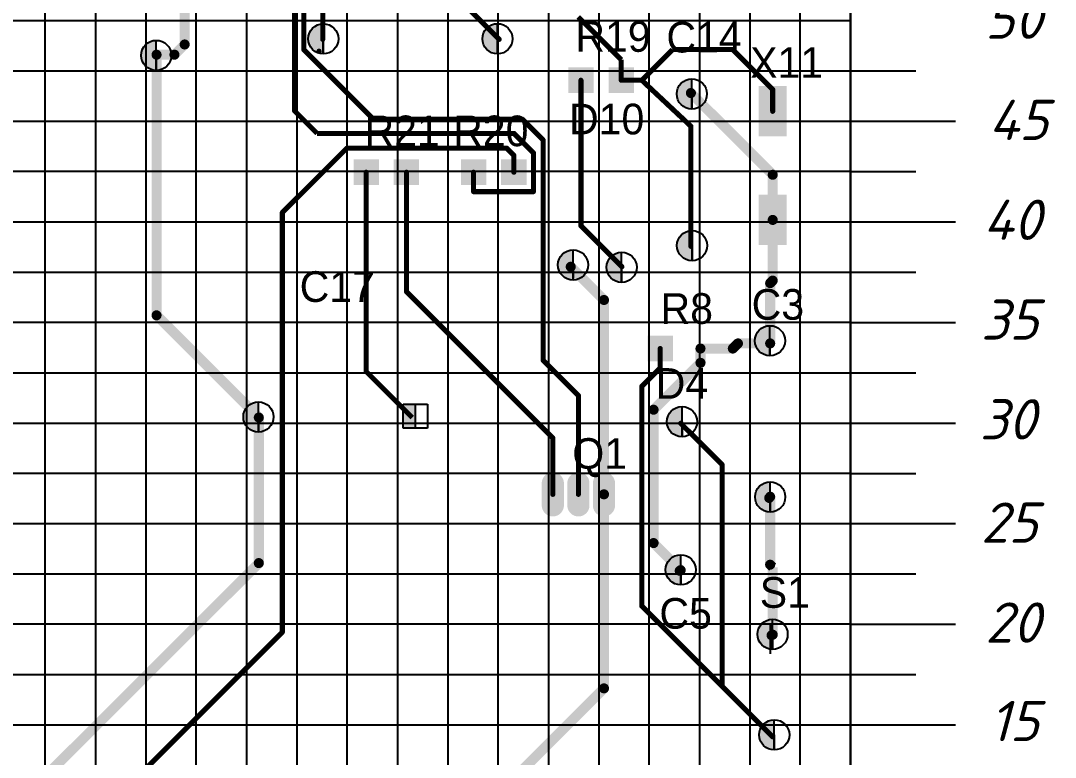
# Model space of a CAD drawing. Header units: millimetres. Extents: x 40 to 3761, y -469 to 920.
# Drawn here: x 2220.8 to 2323.5, y 51.7 to 124.9 of the extents above; entities that cross this region are included whole.
import ezdxf

# ---------------------------------------------------------------- set-up
doc = ezdxf.new("R2010")
doc.units = ezdxf.units.MM
for name, color, linetype in [('PDF _Текст', 7, 'Continuous'), ('TopLayer', 1, 'Continuous'), ('TopOverlay', 2, 'Continuous'), ('Слой1', 7, 'Continuous')]:
    doc.layers.add(name, color=color, linetype=linetype)
doc.styles.add('PDF ISOCPEUR Italic', font='isocpeui.ttf')

# ---------------------------------------------------------------- blocks, each defined once
blk = doc.blocks.new('*U127')
blk.add_line((0, 1.97), (0, -1.97))
blk = doc.blocks.new('*U128')
at = {"color": 0, "linetype": 'ByBlock', "lineweight": -2, "transparency": 16777216}
for p in [(160, 0), (170, 0), (180, 0), (190, 0), (200, 0), (210, 0), (220, 0)]:
    blk.add_blockref('*U127', p, dxfattribs=at)
blk = doc.blocks.new('*U123')
blk.add_line((3.25, 0), (-3.25, 0))
blk = doc.blocks.new('*U124')
at = {"color": 0, "linetype": 'ByBlock', "lineweight": -2, "transparency": 16777216}
for p in [(0, -155), (0, -160), (0, -165), (0, -170), (0, -175), (0, -180), (0, -185), (0, -190), (0, -195), (0, -200), (0, -205), (0, -210), (0, -215), (0, -220)]:
    blk.add_blockref('*U123', p, dxfattribs=at)
blk = doc.blocks.new('*U129')
for p, q in [((5, 152.5), (5, -152.5)), ((-5, 147.5), (-5, -152.5)), ((0.01, -152.5), (0.01, 147.5))]:
    blk.add_line(p, q)
blk = doc.blocks.new('*U130')
at = {"color": 0, "linetype": 'ByBlock', "lineweight": -2, "transparency": 16777216}
for p in [(15, 0), (30, 0), (45, 0), (60, 0), (75, 0), (90, 0)]:
    blk.add_blockref('*U129', p, dxfattribs=at)
blk = doc.blocks.new('*U131')
for p, q in [((50, 5), (-50, 5)), ((-50, 0), (50, 0)), ((-50, -5), (50, -5))]:
    blk.add_line(p, q)
blk = doc.blocks.new('*U132')
at = {"color": 0, "linetype": 'ByBlock', "lineweight": -2, "transparency": 16777216}
for p in [(0, 90), (0, 75), (0, 60), (0, 45), (0, 30)]:
    blk.add_blockref('*U131', p, dxfattribs=at)

msp = doc.modelspace()

# ---------------------------------------------------------------- hatches: boundary and pattern name
h = msp.add_hatch(color=256)
h.dxf.hatch_style = 1
h.paths.add_polyline_path([(2250.816, 124.583, 0.4142136), (2249.316, 123.083, 0.4142136), (2250.816, 121.583), (2250.816, 123.083)])
h = msp.add_hatch(color=256)
h.dxf.hatch_style = 1
h.paths.add_polyline_path([(2268.123, 124.59, 0.4142136), (2266.623, 123.09, 0.4142136), (2268.123, 121.59), (2268.123, 123.09)])
h = msp.add_hatch(color=256)
h.dxf.hatch_style = 1
h.paths.add_polyline_path([(2234.224, 122.935, 0.4142136), (2232.724, 121.435, 0.4142136), (2234.224, 119.935), (2234.224, 121.435)])
h = msp.add_hatch(color=256)
h.dxf.hatch_style = 1
h.paths.add_polyline_path([(2287.431, 119.107, 0.4142136), (2285.931, 117.607, 0.4142136), (2287.431, 116.107), (2287.431, 117.607)])
h = msp.add_hatch(color=256)
h.dxf.hatch_style = 1
h.paths.add_polyline_path([(2287.452, 104.029, 0.4142136), (2285.952, 102.529, 0.4142136), (2287.452, 101.029), (2287.452, 102.529)])
h = msp.add_hatch(color=256)
h.dxf.hatch_style = 1
h.paths.add_polyline_path([(2275.634, 102.107, 0.4142136), (2274.134, 100.607, 0.4142136), (2275.634, 99.107), (2275.634, 100.607)])
h = msp.add_hatch(color=256)
h.dxf.hatch_style = 1
h.paths.add_polyline_path([(2280.458, 101.876, 0.4142136), (2278.958, 100.376, 0.4142136), (2280.458, 98.876), (2280.458, 100.376)])
h = msp.add_hatch(color=256)
h.dxf.hatch_style = 1
h.paths.add_polyline_path([(2295.194, 94.57, 0.4142136), (2293.694, 93.07, 0.4142136), (2295.194, 91.57), (2295.194, 93.07)])
h = msp.add_hatch(color=256)
h.dxf.hatch_style = 1
h.paths.add_polyline_path([(2244.377, 86.999, 0.4142136), (2242.877, 85.499, 0.4142136), (2244.377, 83.999), (2244.377, 85.499)])
h = msp.add_hatch(color=256)
h.dxf.hatch_style = 1
h.paths.add_polyline_path([(2258.761, 84.369), (2259.949, 84.369), (2259.949, 86.769), (2258.761, 86.769)])
h = msp.add_hatch(color=256)
h.dxf.hatch_style = 1
h.paths.add_polyline_path([(2286.456, 86.518, 0.4142136), (2284.956, 85.018, 0.4142136), (2286.456, 83.518), (2286.456, 85.018)])
h = msp.add_hatch(color=256)
h.dxf.hatch_style = 1
h.paths.add_polyline_path([(2295.216, 79.041, 0.4142136), (2293.716, 77.541, 0.4142136), (2295.216, 76.041), (2295.216, 77.541)])
h = msp.add_hatch(color=256)
h.dxf.hatch_style = 1
h.paths.add_polyline_path([(2286.329, 71.8, 0.4142136), (2284.829, 70.3, 0.4142136), (2286.329, 68.8), (2286.329, 70.3)])
h = msp.add_hatch(color=256)
h.dxf.hatch_style = 1
h.paths.add_polyline_path([(2295.453, 65.39, 0.4142136), (2293.953, 63.89, 0.4142136), (2295.453, 62.39), (2295.453, 63.89)])
h = msp.add_hatch(color=256)
h.dxf.hatch_style = 1
h.paths.add_polyline_path([(2295.619, 55.39, 0.4142136), (2294.119, 53.89, 0.4142136), (2295.619, 52.39), (2295.619, 53.89)])

# ---------------------------------------------------------------- linework, layer by layer
for p, q in [((2303.192, 24.89), (2303.192, 324.89)), ((2303.192, 322.39), (2303.192, 24.89))]:
    msp.add_line(p, q)
at = {"layer": 'TopLayer'}
for points, const_width in [([(2248.884, 122.015), (2248.884, 149.041)], 0.508), ([(2237.048, 122.523), (2237.048, 143.859)], 1), ([(2247.97, 115.919), (2247.97, 144.367)], 0.508), ([(2250.764, 123.031), (2250.764, 131.973)], 0.508), ([(2268.29, 123.031), (2259.4, 131.921)], 0.508), ([(2280.418, 120.999), (2276.151, 125.266)], 0.508), ([(2237.048, 122.523), (2236.032, 121.507)], 1), ([(2234.254, 95.599), (2234.254, 121.507)], 1), ([(2236.032, 121.507), (2234.254, 121.507)], 1), ([(2255.793, 115.106), (2248.884, 122.015)], 0.508), ([(2285.511, 122.015), (2282.463, 118.967)], 0.508), ([(2291.506, 122.015), (2285.511, 122.015)], 0.508), ([(2295.468, 118.053), (2291.506, 122.015)], 0.508), ([(2280.418, 118.967), (2280.418, 120.999)], 0.508), ([(2276.418, 104.489), (2276.418, 118.967)], 0.508), ([(2282.463, 118.967), (2280.418, 118.967)], 0.508), ([(2287.34, 114.395), (2282.463, 118.967)], 0.508), ([(2295.468, 115.881), (2295.468, 118.053)], 0.508), ([(2295.468, 109.569), (2287.34, 117.697)], 1), ([(2250.205, 113.684), (2247.97, 115.919)], 0.508), ([(2270.576, 115.106), (2255.793, 115.106)], 0.508), ([(2272.659, 113.024), (2270.576, 115.106)], 0.508), ([(2287.34, 102.457), (2287.34, 114.395)], 0.508), ([(2269.763, 113.684), (2250.205, 113.684)], 0.508), ([(2271.694, 111.754), (2269.763, 113.684)], 0.508), ([(2272.659, 91.129), (2272.659, 113.024)], 0.508), ([(2253.152, 112.211), (2246.751, 105.81)], 0.508), ([(2269.052, 112.211), (2253.152, 112.211)], 0.508), ([(2269.75, 111.513), (2269.052, 112.211)], 0.508), ([(2269.75, 109.823), (2269.75, 111.513)], 0.508), ([(2271.694, 107.893), (2271.694, 111.754)], 0.508), ([(2255.082, 90.011), (2255.082, 109.823)], 0.508), ([(2259.082, 97.949), (2259.082, 109.823)], 0.508), ([(2265.75, 107.893), (2265.75, 109.823)], 0.508), ([(2295.468, 105.081), (2295.468, 109.569)], 1), ([(2271.694, 107.893), (2265.75, 107.893)], 0.508), ([(2246.751, 64.103), (2246.751, 105.81)], 0.508), ([(2295.468, 99.054), (2295.468, 105.081)], 1), ([(2280.482, 100.425), (2276.418, 104.489)], 0.508), ([(2278.704, 97.123), (2275.402, 100.425)], 1), ([(2295.468, 99.054), (2295.214, 98.8)], 1), ([(2295.214, 92.805), (2295.214, 98.8)], 1), ([(2273.624, 83.407), (2259.082, 97.949)], 0.508), ([(2278.704, 77.803), (2278.704, 97.123)], 1), ([(2244.414, 85.439), (2234.254, 95.599)], 1), ([(2284.292, 90.367), (2284.292, 92.297)], 0.508), ([(2288.292, 90.875), (2288.292, 92.297)], 1), ([(2291.506, 92.297), (2288.292, 92.297)], 1), ([(2292.014, 92.805), (2291.506, 92.297)], 1), ([(2295.214, 92.805), (2292.014, 92.805)], 1), ([(2276.164, 87.624), (2272.659, 91.129)], 0.508), ([(2284.292, 90.367), (2282.463, 88.538)], 0.508), ([(2288.292, 90.875), (2283.632, 86.214)], 1), ([(2259.654, 85.439), (2255.082, 90.011)], 0.508), ([(2282.463, 66.694), (2282.463, 88.538)], 0.508), ([(2276.164, 77.803), (2276.164, 87.624)], 0.508), ([(2283.632, 72.958), (2283.632, 86.214)], 1), ([(2244.414, 70.967), (2244.414, 85.439)], 1), ([(2290.439, 80.75), (2286.324, 84.865)], 0.508), ([(2273.624, 77.803), (2273.624, 83.407)], 0.508), ([(2290.439, 58.718), (2290.439, 80.75)], 0.508), ([(2273.624, 78.903), (2273.624, 76.703)], 2.2), ([(2276.164, 78.903), (2276.164, 76.703)], 2.2), ([(2278.704, 78.903), (2278.704, 76.703)], 2.2), ([(2278.704, 58.515), (2278.704, 77.803)], 1), ([(2295.214, 70.809), (2295.214, 77.565)], 1), ([(2286.324, 70.265), (2283.632, 72.958)], 1), ([(2244.414, 70.967), (2210.378, 36.931)], 1), ([(2295.468, 70.555), (2295.214, 70.809)], 1), ([(2295.468, 63.849), (2295.468, 70.555)], 1), ([(2290.439, 58.718), (2282.463, 66.694)], 0.508), ([(2246.751, 64.103), (2216.322, 33.674)], 0.508), ([(2278.704, 58.515), (2266.766, 46.577)], 1), ([(2295.468, 53.689), (2290.439, 58.718)], 0.508)]:
    msp.add_lwpolyline(points, dxfattribs=dict(at, const_width=const_width))
for points, const_width in [([(2237.298, 122.523, -1), (2236.798, 122.523, -1)], 0.5), ([(2237.298, 122.523, -1), (2236.798, 122.523, -1)], 0.5), ([(2250.891, 123.031, -1), (2250.637, 123.031, -1)], 0.254), ([(2268.417, 123.031, -1), (2268.163, 123.031, -1)], 0.254), ([(2234.504, 121.507, -1), (2234.004, 121.507, -1)], 0.5), ([(2234.504, 121.507, -1), (2234.004, 121.507, -1)], 0.5), ([(2236.282, 121.507, -1), (2235.782, 121.507, -1)], 0.5), ([(2236.282, 121.507, -1), (2235.782, 121.507, -1)], 0.5), ([(2249.011, 122.015, -1), (2248.757, 122.015, -1)], 0.254), ([(2249.011, 122.015, -1), (2248.757, 122.015, -1)], 0.254), ([(2250.523, 121.854, -1), (2250.269, 121.854, -1)], 0.254), ([(2250.523, 121.854, -1), (2250.269, 121.854, -1)], 0.254), ([(2291.633, 122.015, -1), (2291.379, 122.015, -1)], 0.254), ([(2291.633, 122.015, -1), (2291.379, 122.015, -1)], 0.254), ([(2276.545, 118.967, -1), (2276.291, 118.967, -1)], 0.254), ([(2280.545, 118.967, -1), (2280.291, 118.967, -1)], 0.254), ([(2280.545, 118.967, -1), (2280.291, 118.967, -1)], 0.254), ([(2282.59, 118.967, -1), (2282.336, 118.967, -1)], 0.254), ([(2282.59, 118.967, -1), (2282.336, 118.967, -1)], 0.254), ([(2282.59, 118.967, -1), (2282.336, 118.967, -1)], 0.254), ([(2295.595, 118.053, -1), (2295.341, 118.053, -1)], 0.254), ([(2295.595, 118.053, -1), (2295.341, 118.053, -1)], 0.254), ([(2287.59, 117.697, -1), (2287.09, 117.697, -1)], 0.5), ([(2248.097, 115.919, -1), (2247.843, 115.919, -1)], 0.254), ([(2248.097, 115.919, -1), (2247.843, 115.919, -1)], 0.254), ([(2255.92, 115.106, -1), (2255.666, 115.106, -1)], 0.254), ([(2255.92, 115.106, -1), (2255.666, 115.106, -1)], 0.254), ([(2270.703, 115.106, -1), (2270.449, 115.106, -1)], 0.254), ([(2270.703, 115.106, -1), (2270.449, 115.106, -1)], 0.254), ([(2295.595, 115.881, -1), (2295.341, 115.881, -1)], 0.254), ([(2287.467, 114.395, -1), (2287.213, 114.395, -1)], 0.254), ([(2287.467, 114.395, -1), (2287.213, 114.395, -1)], 0.254), ([(2269.89, 113.684, -1), (2269.636, 113.684, -1)], 0.254), ([(2269.89, 113.684, -1), (2269.636, 113.684, -1)], 0.254), ([(2272.786, 113.024, -1), (2272.532, 113.024, -1)], 0.254), ([(2272.786, 113.024, -1), (2272.532, 113.024, -1)], 0.254), ([(2253.279, 112.211, -1), (2253.025, 112.211, -1)], 0.254), ([(2253.279, 112.211, -1), (2253.025, 112.211, -1)], 0.254), ([(2269.179, 112.211, -1), (2268.925, 112.211, -1)], 0.254), ([(2269.179, 112.211, -1), (2268.925, 112.211, -1)], 0.254), ([(2269.877, 111.513, -1), (2269.623, 111.513, -1)], 0.254), ([(2269.877, 111.513, -1), (2269.623, 111.513, -1)], 0.254), ([(2271.821, 111.754, -1), (2271.567, 111.754, -1)], 0.254), ([(2271.821, 111.754, -1), (2271.567, 111.754, -1)], 0.254), ([(2255.209, 109.823, -1), (2254.955, 109.823, -1)], 0.254), ([(2259.209, 109.823, -1), (2258.955, 109.823, -1)], 0.254), ([(2265.877, 109.823, -1), (2265.623, 109.823, -1)], 0.254), ([(2269.877, 109.823, -1), (2269.623, 109.823, -1)], 0.254), ([(2295.718, 109.569, -1), (2295.218, 109.569, -1)], 0.5), ([(2295.718, 109.569, -1), (2295.218, 109.569, -1)], 0.5), ([(2265.877, 107.893, -1), (2265.623, 107.893, -1)], 0.254), ([(2265.877, 107.893, -1), (2265.623, 107.893, -1)], 0.254), ([(2271.821, 107.893, -1), (2271.567, 107.893, -1)], 0.254), ([(2271.821, 107.893, -1), (2271.567, 107.893, -1)], 0.254), ([(2246.878, 105.81, -1), (2246.624, 105.81, -1)], 0.254), ([(2246.878, 105.81, -1), (2246.624, 105.81, -1)], 0.254), ([(2295.718, 105.081, -1), (2295.218, 105.081, -1)], 0.5), ([(2295.718, 105.081, -1), (2295.218, 105.081, -1)], 0.5), ([(2276.545, 104.489, -1), (2276.291, 104.489, -1)], 0.254), ([(2276.545, 104.489, -1), (2276.291, 104.489, -1)], 0.254), ([(2287.467, 102.457, -1), (2287.213, 102.457, -1)], 0.254), ([(2275.652, 100.425, -1), (2275.152, 100.425, -1)], 0.5), ([(2280.609, 100.425, -1), (2280.355, 100.425, -1)], 0.254), ([(2295.464, 98.8, -1), (2294.964, 98.8, -1)], 0.5), ([(2295.464, 98.8, -1), (2294.964, 98.8, -1)], 0.5), ([(2295.718, 99.054, -1), (2295.218, 99.054, -1)], 0.5), ([(2295.718, 99.054, -1), (2295.218, 99.054, -1)], 0.5), ([(2259.209, 97.949, -1), (2258.955, 97.949, -1)], 0.254), ([(2259.209, 97.949, -1), (2258.955, 97.949, -1)], 0.254), ([(2278.954, 97.123, -1), (2278.454, 97.123, -1)], 0.5), ([(2278.954, 97.123, -1), (2278.454, 97.123, -1)], 0.5), ([(2234.504, 95.599, -1), (2234.004, 95.599, -1)], 0.5), ([(2234.504, 95.599, -1), (2234.004, 95.599, -1)], 0.5), ([(2284.419, 92.297, -1), (2284.165, 92.297, -1)], 0.254), ([(2288.542, 92.297, -1), (2288.042, 92.297, -1)], 0.5), ([(2288.542, 92.297, -1), (2288.042, 92.297, -1)], 0.5), ([(2291.756, 92.297, -1), (2291.256, 92.297, -1)], 0.5), ([(2291.756, 92.297, -1), (2291.256, 92.297, -1)], 0.5), ([(2292.264, 92.805, -1), (2291.764, 92.805, -1)], 0.5), ([(2292.264, 92.805, -1), (2291.764, 92.805, -1)], 0.5), ([(2295.464, 92.805, -1), (2294.964, 92.805, -1)], 0.5), ([(2295.464, 92.805, -1), (2294.964, 92.805, -1)], 0.5), ([(2272.786, 91.129, -1), (2272.532, 91.129, -1)], 0.254), ([(2272.786, 91.129, -1), (2272.532, 91.129, -1)], 0.254), ([(2284.419, 90.367, -1), (2284.165, 90.367, -1)], 0.254), ([(2284.419, 90.367, -1), (2284.165, 90.367, -1)], 0.254), ([(2288.542, 90.875, -1), (2288.042, 90.875, -1)], 0.5), ([(2288.542, 90.875, -1), (2288.042, 90.875, -1)], 0.5), ([(2255.209, 90.011, -1), (2254.955, 90.011, -1)], 0.254), ([(2255.209, 90.011, -1), (2254.955, 90.011, -1)], 0.254), ([(2282.59, 88.538, -1), (2282.336, 88.538, -1)], 0.254), ([(2282.59, 88.538, -1), (2282.336, 88.538, -1)], 0.254), ([(2276.291, 87.624, -1), (2276.037, 87.624, -1)], 0.254), ([(2276.291, 87.624, -1), (2276.037, 87.624, -1)], 0.254), ([(2283.882, 86.214, -1), (2283.382, 86.214, -1)], 0.5), ([(2283.882, 86.214, -1), (2283.382, 86.214, -1)], 0.5), ([(2244.664, 85.439, -1), (2244.164, 85.439, -1)], 0.5), ([(2244.664, 85.439, -1), (2244.164, 85.439, -1)], 0.5), ([(2286.451, 84.865, -1), (2286.197, 84.865, -1)], 0.254), ([(2273.751, 83.407, -1), (2273.497, 83.407, -1)], 0.254), ([(2273.751, 83.407, -1), (2273.497, 83.407, -1)], 0.254), ([(2290.566, 80.75, -1), (2290.312, 80.75, -1)], 0.254), ([(2290.566, 80.75, -1), (2290.312, 80.75, -1)], 0.254), ([(2274.174, 78.903, -1), (2273.074, 78.903, -1)], 1.1), ([(2276.714, 78.903, -1), (2275.614, 78.903, -1)], 1.1), ([(2279.254, 78.903, -1), (2278.154, 78.903, -1)], 1.1), ([(2278.954, 77.803, -1), (2278.454, 77.803, -1)], 0.5), ([(2278.954, 77.803, -1), (2278.454, 77.803, -1)], 0.5), ([(2274.174, 76.703, -1), (2273.074, 76.703, -1)], 1.1), ([(2273.751, 77.803, -1), (2273.497, 77.803, -1)], 0.254), ([(2276.714, 76.703, -1), (2275.614, 76.703, -1)], 1.1), ([(2276.291, 77.803, -1), (2276.037, 77.803, -1)], 0.254), ([(2279.254, 76.703, -1), (2278.154, 76.703, -1)], 1.1), ([(2295.37, 77.445, -1), (2294.87, 77.445, -1)], 0.5), ([(2295.464, 77.565, -1), (2294.964, 77.565, -1)], 0.5), ([(2283.882, 72.958, -1), (2283.382, 72.958, -1)], 0.5), ([(2283.882, 72.958, -1), (2283.382, 72.958, -1)], 0.5), ([(2244.664, 70.967, -1), (2244.164, 70.967, -1)], 0.5), ([(2244.664, 70.967, -1), (2244.164, 70.967, -1)], 0.5), ([(2295.464, 70.809, -1), (2294.964, 70.809, -1)], 0.5), ([(2295.464, 70.809, -1), (2294.964, 70.809, -1)], 0.5), ([(2286.482, 70.203, -1), (2285.982, 70.203, -1)], 0.5), ([(2286.574, 70.265, -1), (2286.074, 70.265, -1)], 0.5), ([(2282.59, 66.694, -1), (2282.336, 66.694, -1)], 0.254), ([(2282.59, 66.694, -1), (2282.336, 66.694, -1)], 0.254), ([(2246.878, 64.103, -1), (2246.624, 64.103, -1)], 0.254), ([(2246.878, 64.103, -1), (2246.624, 64.103, -1)], 0.254), ([(2295.606, 63.793, -1), (2295.106, 63.793, -1)], 0.5), ([(2295.718, 63.849, -1), (2295.218, 63.849, -1)], 0.5), ([(2278.954, 58.515, -1), (2278.454, 58.515, -1)], 0.5), ([(2278.954, 58.515, -1), (2278.454, 58.515, -1)], 0.5), ([(2290.566, 58.718, -1), (2290.312, 58.718, -1)], 0.254), ([(2290.566, 58.718, -1), (2290.312, 58.718, -1)], 0.254), ([(2290.566, 58.718, -1), (2290.312, 58.718, -1)], 0.254), ([(2295.595, 53.689, -1), (2295.341, 53.689, -1)], 0.254)]:
    msp.add_lwpolyline(points, format="xyb", close=True, dxfattribs=dict(at, const_width=const_width))
for points in [[(2277.678, 117.697), (2275.158, 117.697), (2277.678, 120.237), (2275.158, 120.237)], [(2281.678, 117.697), (2279.158, 117.697), (2281.678, 120.237), (2279.158, 120.237)], [(2294.068, 113.381), (2294.068, 118.381), (2296.868, 113.381), (2296.868, 118.381)], [(2256.342, 108.553), (2253.822, 108.553), (2256.342, 111.093), (2253.822, 111.093)], [(2260.342, 108.553), (2257.822, 108.553), (2260.342, 111.093), (2257.822, 111.093)], [(2267.01, 108.553), (2264.49, 108.553), (2267.01, 111.093), (2264.49, 111.093)], [(2271.01, 108.553), (2268.49, 108.553), (2271.01, 111.093), (2268.49, 111.093)], [(2294.068, 102.581), (2294.068, 107.581), (2296.868, 102.581), (2296.868, 107.581)], [(2285.552, 91.027), (2283.032, 91.027), (2285.552, 93.567), (2283.032, 93.567)]]:
    msp.add_solid(points, dxfattribs=at)
at = {"layer": 'Слой1'}
for p, q in [((2250.816, 121.583), (2250.816, 124.583)), ((2268.123, 121.59), (2268.123, 124.59)), ((2234.224, 119.935), (2234.224, 122.935)), ((2250.816, 123.083), (2250.816, 121.583)), ((2268.123, 123.09), (2268.123, 121.59)), ((2234.224, 121.435), (2234.224, 119.935)), ((2287.431, 116.107), (2287.431, 119.107)), ((2287.431, 117.607), (2287.431, 116.107)), ((2287.452, 101.029), (2287.452, 104.029)), ((2275.634, 99.107), (2275.634, 102.107)), ((2280.458, 98.876), (2280.458, 101.876)), ((2287.452, 102.529), (2287.452, 101.029)), ((2275.634, 100.607), (2275.634, 99.107)), ((2280.458, 100.376), (2280.458, 98.876)), ((2295.194, 91.57), (2295.194, 94.57)), ((2295.194, 93.07), (2295.194, 91.57)), ((2244.377, 83.999), (2244.377, 86.999)), ((2258.761, 84.369), (2258.761, 86.769)), ((2258.761, 86.769), (2261.161, 86.769)), ((2259.949, 86.769), (2259.949, 84.369)), ((2261.161, 86.769), (2261.161, 84.369)), ((2286.456, 83.518), (2286.456, 86.518)), ((2244.377, 85.499), (2244.377, 83.999)), ((2261.161, 84.369), (2258.761, 84.369)), ((2286.456, 85.018), (2286.456, 83.518)), ((2295.216, 76.041), (2295.216, 79.041)), ((2295.216, 77.541), (2295.216, 76.041)), ((2286.329, 68.8), (2286.329, 71.8)), ((2286.329, 70.3), (2286.329, 68.8)), ((2295.237, 61.931), (2295.237, 64.931)), ((2295.453, 62.39), (2295.453, 65.39)), ((2295.453, 63.89), (2295.453, 62.39)), ((2295.619, 52.39), (2295.619, 55.39)), ((2295.619, 53.89), (2295.619, 52.39))]:
    msp.add_line(p, q, dxfattribs=at)
for centre in [(2250.816, 123.083), (2268.123, 123.09), (2234.224, 121.435), (2287.431, 117.607), (2287.452, 102.529), (2275.634, 100.607), (2280.458, 100.376), (2295.194, 93.07), (2244.377, 85.499), (2286.456, 85.018), (2295.216, 77.541), (2286.329, 70.3), (2295.453, 63.89), (2295.619, 53.89)]:
    msp.add_circle(centre, 1.5, dxfattribs=at)

# ---------------------------------------------------------------- block references
for name, p in [('*U130', (2208.192, 177.39)), ('*U132', (2253.192, 29.89))]:
    msp.add_blockref(name, p)
at = {"extrusion": (0, 0, -1), "zscale": -1}
msp.add_blockref('*U124', (-2306.441, 274.89), dxfattribs=at)
at = {"extrusion": (0, 0, -1), "zscale": -1, "rotation": 270}
msp.add_blockref('*U128', (-2311.657, 274.89), dxfattribs=at)

# ---------------------------------------------------------------- texts
at = {"layer": 'PDF _Текст', "char_height": 4, "attachment_point": 7, "style": 'PDF ISOCPEUR Italic'}
for s, insert in [('50', (2316.563, 123.09)), ('45', (2316.923, 113.026)), ('40', (2316.37, 103.096)), ('35', (2316.146, 93.175)), ('30', (2316.037, 83.262)), ('25', (2316.148, 72.993)), ('20', (2316.578, 63.056)), ('15', (2317.009, 53.268))]:
    msp.add_mtext(s, dxfattribs=dict(at, insert=insert))
at = {"layer": 'TopOverlay'}
for s, p in [('R19', (2275.861, 121.795)), ('C14', (2284.909, 121.729)), ('X11', (2293.227, 119.208)), ('D10', (2275.235, 113.586)), ('R21', (2254.917, 112.409)), ('R20', (2263.725, 112.409)), ('C17', (2248.475, 96.932)), ('R8', (2284.325, 94.751)), ('C3', (2293.377, 95.16)), ('D4', (2283.843, 87.299)), ('Q1', (2275.559, 80.338)), ('S1', (2294.181, 66.522)), ('С5', (2284.211, 64.445))]:
    msp.add_text(s, height=3.048, dxfattribs=at).set_placement(p)

doc.saveas('drawing.dxf')
